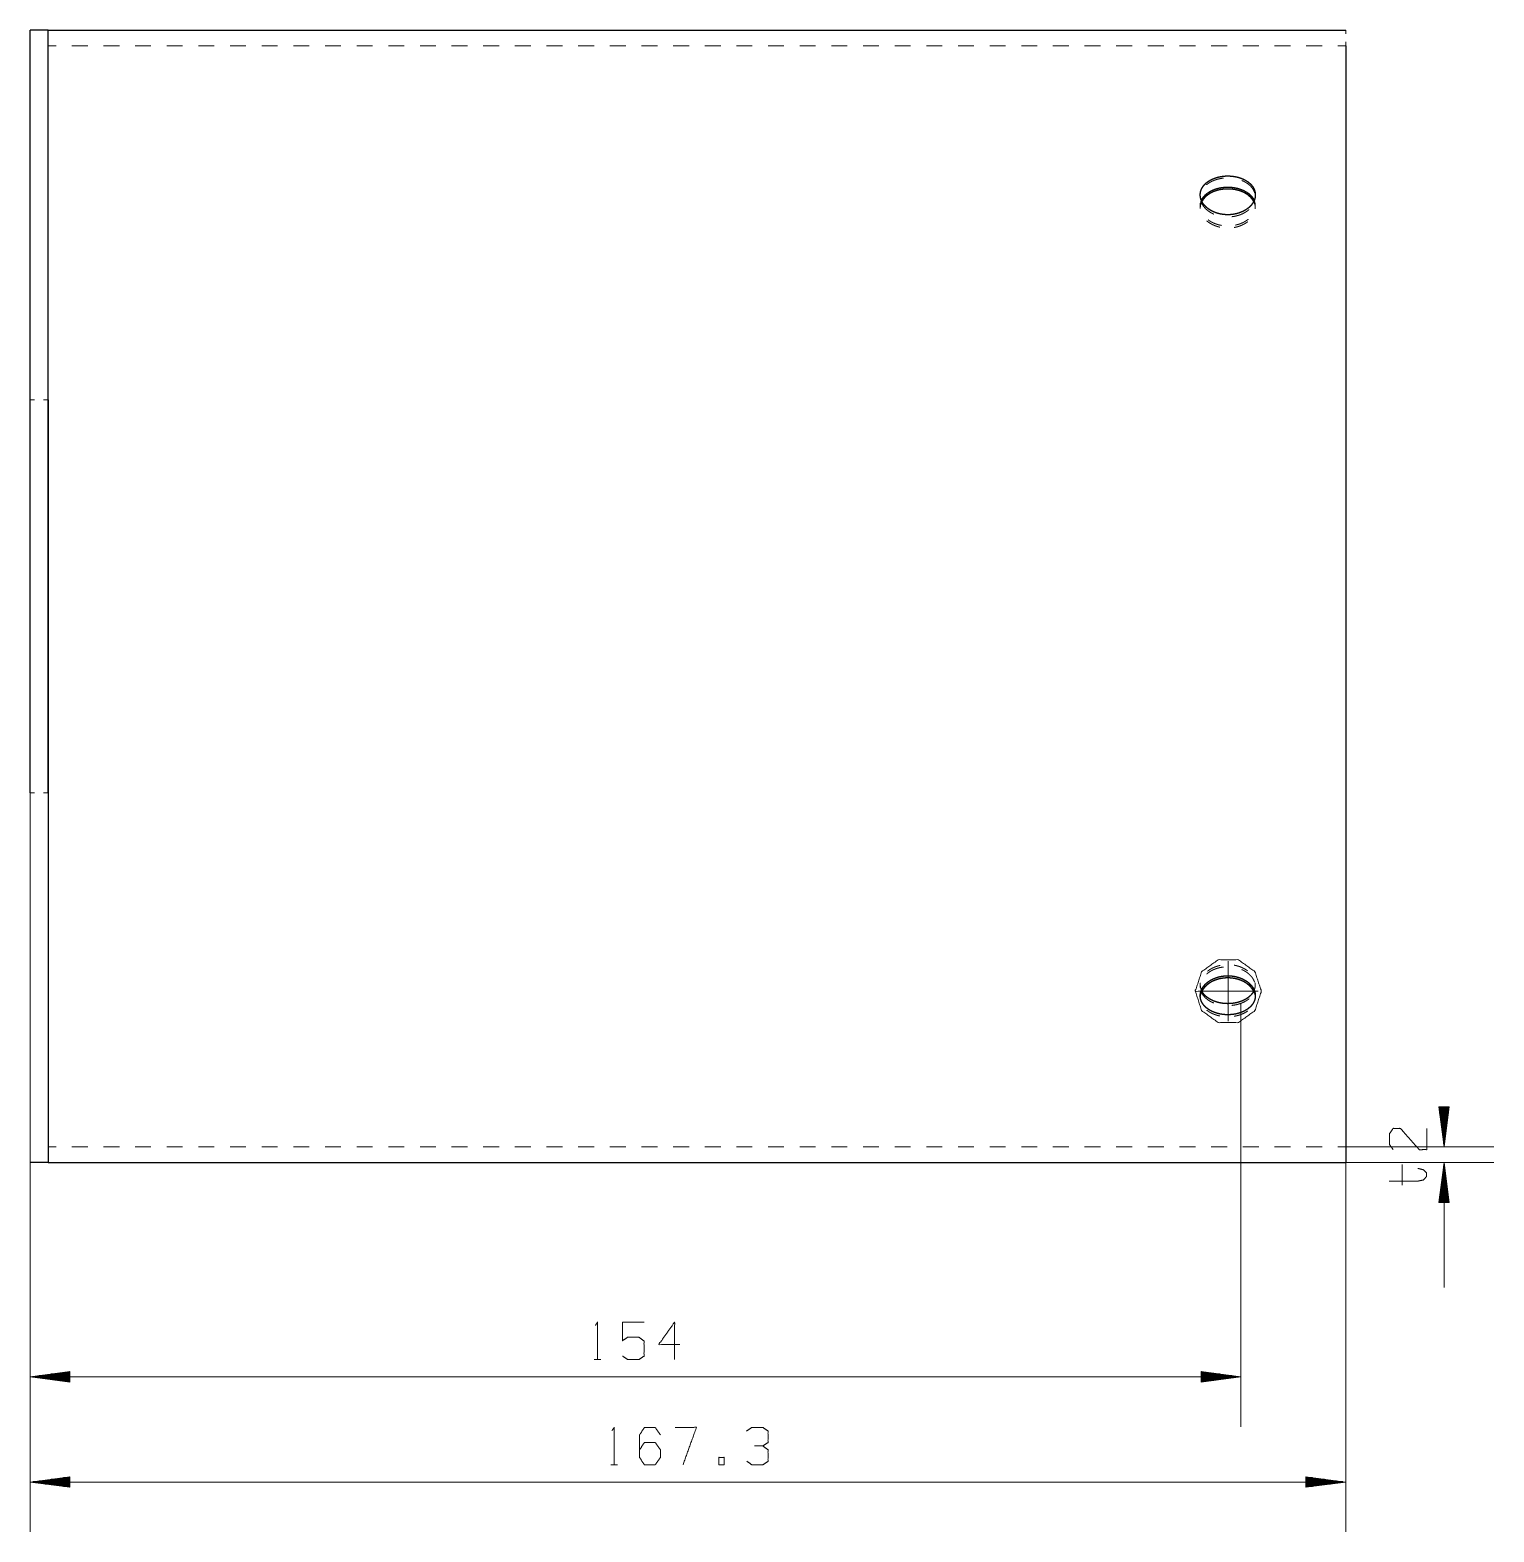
# Model space of a CAD drawing. Header units: millimetres. Extents: x 0 to 420, y 0 to 297.
# Drawn here: x 253.9 to 347, y 97.8 to 193.3 of the extents above; entities that cross this region are included whole.
import ezdxf

# ---------------------------------------------------------------- set-up
doc = ezdxf.new("R2010")
doc.units = ezdxf.units.MM
doc.layers.add('101', color=7, linetype='Continuous', true_color=0xffffff)

msp = doc.modelspace()

# ---------------------------------------------------------------- linework, layer by layer
at = {"layer": '101', "color": 151, "linetype": 'Continuous', "lineweight": 25}
for p, q in [((255.067, 193.298), (253.917, 193.298)), ((255.067, 193.298), (337.567, 193.298)), ((255.067, 121.298), (253.917, 121.298)), ((255.067, 121.298), (337.567, 121.298))]:
    msp.add_line(p, q, dxfattribs=at)
at = {"layer": '101', "color": 53, "linetype": 'Continuous', "lineweight": 18}
for p, q in [((337.567, 193.298), (337.567, 193.048)), ((255.067, 192.298), (255.57, 192.298)), ((256.576, 192.298), (257.583, 192.298)), ((258.589, 192.298), (259.595, 192.298)), ((260.601, 192.298), (261.607, 192.298)), ((262.613, 192.298), (263.619, 192.298)), ((264.625, 192.298), (265.631, 192.298)), ((266.637, 192.298), (267.644, 192.298)), ((268.65, 192.298), (269.656, 192.298)), ((270.662, 192.298), (271.668, 192.298)), ((272.674, 192.298), (273.68, 192.298)), ((274.686, 192.298), (275.692, 192.298)), ((276.698, 192.298), (277.704, 192.298)), ((278.711, 192.298), (279.717, 192.298)), ((280.723, 192.298), (281.729, 192.298)), ((282.735, 192.298), (283.741, 192.298)), ((284.747, 192.298), (285.753, 192.298)), ((286.759, 192.298), (287.765, 192.298)), ((288.772, 192.298), (289.778, 192.298)), ((290.784, 192.298), (291.79, 192.298)), ((292.796, 192.298), (293.802, 192.298)), ((294.808, 192.298), (295.814, 192.298)), ((296.82, 192.298), (297.826, 192.298)), ((298.833, 192.298), (299.839, 192.298)), ((300.845, 192.298), (301.851, 192.298)), ((302.857, 192.298), (303.863, 192.298)), ((304.869, 192.298), (305.875, 192.298)), ((306.881, 192.298), (307.887, 192.298)), ((308.893, 192.298), (309.9, 192.298)), ((310.906, 192.298), (311.912, 192.298)), ((312.918, 192.298), (313.924, 192.298)), ((314.93, 192.298), (315.936, 192.298)), ((316.942, 192.298), (317.948, 192.298)), ((318.954, 192.298), (319.961, 192.298)), ((320.967, 192.298), (321.973, 192.298)), ((322.979, 192.298), (323.985, 192.298)), ((324.991, 192.298), (325.997, 192.298)), ((327.003, 192.298), (328.009, 192.298)), ((329.015, 192.298), (330.022, 192.298)), ((331.028, 192.298), (332.034, 192.298)), ((333.04, 192.298), (334.046, 192.298)), ((335.052, 192.298), (336.058, 192.298)), ((337.064, 192.298), (337.567, 192.298)), ((337.567, 192.548), (337.567, 192.298)), ((328.317, 182.82), (328.317, 182.643)), ((331.817, 182.643), (331.817, 182.82)), ((328.317, 182.288), (328.317, 182.111)), ((328.317, 182.111), (328.317, 182.079)), ((328.317, 182.015), (328.317, 181.982)), ((331.817, 182.111), (331.817, 182.288)), ((331.817, 182.079), (331.817, 182.111)), ((331.817, 181.982), (331.817, 182.015)), ((253.917, 169.798), (254.205, 169.798)), ((254.78, 169.798), (255.067, 169.798)), ((253.917, 144.798), (253.917, 144.309)), ((253.917, 144.798), (254.205, 144.798)), ((254.78, 144.798), (255.067, 144.798)), ((253.917, 143.33), (253.917, 142.351)), ((253.917, 141.371), (253.917, 140.392)), ((253.917, 139.413), (253.917, 138.434)), ((253.917, 137.455), (253.917, 136.476)), ((253.917, 135.496), (253.917, 134.517)), ((253.917, 133.538), (253.917, 132.559)), ((328.317, 132.614), (328.317, 132.438)), ((328.317, 132.085), (328.317, 131.909)), ((328.317, 131.909), (328.317, 131.876)), ((328.317, 131.81), (328.317, 131.777)), ((331.817, 132.438), (331.817, 132.614)), ((331.817, 131.909), (331.817, 132.085)), ((331.817, 131.876), (331.817, 131.909)), ((331.817, 131.777), (331.817, 131.81)), ((253.917, 131.58), (253.917, 130.601)), ((253.917, 129.621), (253.917, 128.642)), ((253.917, 127.663), (253.917, 126.684)), ((253.917, 125.705), (253.917, 124.726)), ((253.917, 123.746), (253.917, 122.767)), ((255.067, 122.298), (255.57, 122.298)), ((256.576, 122.298), (257.583, 122.298)), ((258.589, 122.298), (259.595, 122.298)), ((260.601, 122.298), (261.607, 122.298)), ((262.613, 122.298), (263.619, 122.298)), ((264.625, 122.298), (265.631, 122.298)), ((266.637, 122.298), (267.644, 122.298)), ((268.65, 122.298), (269.656, 122.298)), ((270.662, 122.298), (271.668, 122.298)), ((272.674, 122.298), (273.68, 122.298)), ((274.686, 122.298), (275.692, 122.298)), ((276.698, 122.298), (277.704, 122.298)), ((278.711, 122.298), (279.717, 122.298)), ((280.723, 122.298), (281.729, 122.298)), ((282.735, 122.298), (283.741, 122.298)), ((284.747, 122.298), (285.753, 122.298)), ((286.759, 122.298), (287.765, 122.298)), ((288.772, 122.298), (289.778, 122.298)), ((290.784, 122.298), (291.79, 122.298)), ((292.796, 122.298), (293.802, 122.298)), ((294.808, 122.298), (295.814, 122.298)), ((296.82, 122.298), (297.826, 122.298)), ((298.833, 122.298), (299.839, 122.298)), ((300.845, 122.298), (301.851, 122.298)), ((302.857, 122.298), (303.863, 122.298)), ((304.869, 122.298), (305.875, 122.298)), ((306.881, 122.298), (307.887, 122.298)), ((308.893, 122.298), (309.9, 122.298)), ((310.906, 122.298), (311.912, 122.298)), ((312.918, 122.298), (313.924, 122.298)), ((314.93, 122.298), (315.936, 122.298)), ((316.942, 122.298), (317.948, 122.298)), ((318.954, 122.298), (319.961, 122.298)), ((320.967, 122.298), (321.973, 122.298)), ((322.979, 122.298), (323.985, 122.298)), ((324.991, 122.298), (325.997, 122.298)), ((327.003, 122.298), (328.009, 122.298)), ((329.015, 122.298), (330.022, 122.298)), ((331.028, 122.298), (332.034, 122.298)), ((333.04, 122.298), (334.046, 122.298)), ((335.052, 122.298), (336.058, 122.298)), ((337.064, 122.298), (337.567, 122.298)), ((253.917, 121.788), (253.917, 121.298))]:
    msp.add_line(p, q, dxfattribs=at)
at = {"layer": '101', "color": 22, "linetype": 'Continuous', "lineweight": 18}
for p, q in [((253.917, 144.79), (253.917, 104.513)), ((253.917, 144.79), (253.917, 97.82)), ((330.906, 131.426), (330.906, 104.513)), ((344.15, 124.838), (343.481, 124.838)), ((343.481, 124.838), (343.815, 122.298)), ((343.485, 124.838), (343.485, 124.807)), ((343.485, 124.838), (343.485, 124.807)), ((343.536, 124.838), (343.536, 124.421)), ((343.586, 124.838), (343.586, 124.035)), ((343.637, 124.838), (343.637, 123.649)), ((343.688, 124.838), (343.688, 123.263)), ((343.739, 124.838), (343.739, 122.877)), ((343.79, 124.838), (343.79, 122.491)), ((343.815, 122.298), (344.15, 124.838)), ((343.841, 124.838), (343.841, 122.491)), ((343.891, 124.838), (343.891, 122.877)), ((343.942, 124.838), (343.942, 123.263)), ((343.993, 124.838), (343.993, 123.649)), ((344.044, 124.838), (344.044, 124.035)), ((344.095, 124.838), (344.095, 124.421)), ((344.145, 124.838), (344.145, 124.807)), ((344.145, 124.838), (344.145, 124.807)), ((343.815, 122.298), (343.815, 123.916)), ((337.567, 122.298), (346.99, 122.298)), ((337.567, 121.298), (346.99, 121.298)), ((337.567, 121.298), (337.567, 97.82)), ((343.815, 121.298), (343.481, 118.758)), ((344.15, 118.758), (343.815, 121.298)), ((343.815, 121.298), (343.815, 113.361)), ((343.688, 118.758), (343.688, 120.334)), ((343.739, 118.758), (343.739, 120.72)), ((343.79, 118.758), (343.79, 121.105)), ((343.841, 118.758), (343.841, 121.105)), ((343.891, 118.758), (343.891, 120.72)), ((343.942, 118.758), (343.942, 120.334)), ((343.586, 118.758), (343.586, 119.562)), ((343.637, 118.758), (343.637, 119.948)), ((343.993, 118.758), (343.993, 119.948)), ((344.044, 118.758), (344.044, 119.562)), ((343.481, 118.758), (344.15, 118.758)), ((343.485, 118.758), (343.485, 118.79)), ((343.485, 118.758), (343.485, 118.79)), ((343.536, 118.758), (343.536, 119.176)), ((344.095, 118.758), (344.095, 119.176)), ((344.145, 118.758), (344.145, 118.79)), ((344.145, 118.758), (344.145, 118.79)), ((256.457, 108.022), (253.917, 107.688)), ((256.457, 107.916), (255.654, 107.916)), ((256.457, 107.967), (256.04, 107.967)), ((256.457, 108.018), (256.425, 108.018)), ((256.457, 108.018), (256.425, 108.018)), ((256.457, 107.353), (256.457, 108.022)), ((328.366, 108.022), (328.366, 107.353)), ((330.906, 107.688), (328.366, 108.022)), ((328.366, 108.018), (328.398, 108.018)), ((328.366, 108.018), (328.398, 108.018)), ((328.366, 107.967), (328.784, 107.967)), ((328.366, 107.916), (329.17, 107.916)), ((330.906, 107.688), (253.917, 107.688)), ((253.917, 107.688), (256.457, 107.353)), ((256.457, 107.713), (254.11, 107.713)), ((256.457, 107.662), (254.11, 107.662)), ((256.457, 107.764), (254.496, 107.764)), ((256.457, 107.612), (254.496, 107.612)), ((256.457, 107.815), (254.882, 107.815)), ((256.457, 107.561), (254.882, 107.561)), ((256.457, 107.866), (255.268, 107.866)), ((256.457, 107.51), (255.268, 107.51)), ((256.457, 107.459), (255.654, 107.459)), ((256.457, 107.408), (256.04, 107.408)), ((256.457, 107.358), (256.425, 107.358)), ((256.457, 107.358), (256.425, 107.358)), ((328.366, 107.866), (329.556, 107.866)), ((328.366, 107.815), (329.942, 107.815)), ((328.366, 107.764), (330.327, 107.764)), ((328.366, 107.713), (330.713, 107.713)), ((328.366, 107.353), (330.906, 107.688)), ((328.366, 107.662), (330.713, 107.662)), ((328.366, 107.612), (330.327, 107.612)), ((328.366, 107.561), (329.942, 107.561)), ((328.366, 107.51), (329.556, 107.51)), ((328.366, 107.459), (329.17, 107.459)), ((328.366, 107.408), (328.784, 107.408)), ((328.366, 107.358), (328.398, 107.358)), ((328.366, 107.358), (328.398, 107.358)), ((256.457, 101.33), (253.917, 100.995)), ((256.457, 101.224), (255.654, 101.224)), ((256.457, 101.275), (256.04, 101.275)), ((256.457, 101.326), (256.425, 101.326)), ((256.457, 101.326), (256.425, 101.326)), ((256.457, 100.661), (256.457, 101.33)), ((335.027, 101.33), (335.027, 100.661)), ((337.567, 100.995), (335.027, 101.33)), ((335.027, 101.326), (335.059, 101.326)), ((335.027, 101.326), (335.059, 101.326)), ((335.027, 101.275), (335.445, 101.275)), ((335.027, 101.224), (335.831, 101.224)), ((253.917, 100.995), (256.457, 100.661)), ((253.917, 100.995), (337.567, 100.995)), ((256.457, 101.021), (254.11, 101.021)), ((256.457, 100.97), (254.11, 100.97)), ((256.457, 101.072), (254.496, 101.072)), ((256.457, 100.919), (254.496, 100.919)), ((256.457, 101.122), (254.882, 101.122)), ((256.457, 100.868), (254.882, 100.868)), ((256.457, 101.173), (255.268, 101.173)), ((256.457, 100.818), (255.268, 100.818)), ((256.457, 100.767), (255.654, 100.767)), ((256.457, 100.716), (256.04, 100.716)), ((256.457, 100.665), (256.425, 100.665)), ((256.457, 100.665), (256.425, 100.665)), ((335.027, 101.173), (336.217, 101.173)), ((335.027, 101.122), (336.603, 101.122)), ((335.027, 101.072), (336.988, 101.072)), ((335.027, 101.021), (337.374, 101.021)), ((335.027, 100.661), (337.567, 100.995)), ((335.027, 100.97), (337.374, 100.97)), ((335.027, 100.919), (336.988, 100.919)), ((335.027, 100.868), (336.603, 100.868)), ((335.027, 100.818), (336.217, 100.818)), ((335.027, 100.767), (335.831, 100.767)), ((335.027, 100.716), (335.445, 100.716)), ((335.027, 100.665), (335.059, 100.665)), ((335.027, 100.665), (335.059, 100.665))]:
    msp.add_line(p, q, dxfattribs=at)
at = {"layer": '101', "color": 72, "linetype": 'Continuous', "lineweight": 18}
for p, q in [((330.1, 134.107), (330.1, 130.293)), ((328.193, 132.2), (332.007, 132.2)), ((341.148, 119.857), (341.148, 121.183)), ((289.792, 108.78), (290.216, 108.78)), ((290.846, 102.088), (291.27, 102.088))]:
    msp.add_line(p, q, dxfattribs=at)
at = {"layer": '101', "color": 151, "linetype": 'Continuous', "lineweight": 25}
for points, knots in [([(253.917, 157.298), (253.917, 162.928), (253.917, 165.699), (253.917, 171.069), (253.917, 176.101), (253.917, 180.67), (253.917, 184.664), (253.917, 187.985), (253.917, 190.551), (253.917, 192.299), (253.917, 193.186), (253.917, 193.298)], [0, 0, 0.156366, 0.233344, 0.382523, 0.522291, 0.649211, 0.760158, 0.852405, 0.92368, 0.972232, 0.996866, 1, 1]), ([(255.067, 157.298), (255.067, 162.928), (255.067, 168.418), (255.067, 171.069), (255.067, 176.101), (255.067, 180.67), (255.067, 184.664), (255.067, 187.985), (255.067, 190.551), (255.067, 192.299), (255.067, 193.186), (255.067, 193.298)], [0, 0, 0.156366, 0.308885, 0.382523, 0.522291, 0.649211, 0.760158, 0.852405, 0.92368, 0.972232, 0.996866, 1, 1]), ([(337.567, 192.298), (337.567, 190.55), (337.567, 187.984), (337.567, 184.663), (337.567, 182.745), (337.567, 178.45), (337.567, 173.635), (337.567, 168.418), (337.567, 165.699), (337.567, 160.122), (337.567, 157.298)], [0, 0, 0.049944, 0.12326, 0.218143, 0.272963, 0.39567, 0.533244, 0.6823, 0.759997, 0.919338, 1, 1]), ([(329.228, 181.714), (329.154, 181.746), (329.081, 181.78), (329.012, 181.817), (328.945, 181.856), (328.881, 181.897), (328.819, 181.941), (328.804, 181.952), (328.789, 181.963), (328.775, 181.975), (328.76, 181.986), (328.732, 182.01), (328.704, 182.034), (328.652, 182.084), (328.604, 182.135), (328.558, 182.187), (328.517, 182.241), (328.497, 182.269), (328.479, 182.297), (328.47, 182.311), (328.461, 182.325), (328.453, 182.34), (328.445, 182.354), (328.414, 182.412), (328.388, 182.47), (328.366, 182.529), (328.348, 182.589), (328.334, 182.649), (328.324, 182.71), (328.323, 182.725), (328.321, 182.74), (328.32, 182.756), (328.319, 182.771), (328.318, 182.801), (328.317, 182.832), (328.32, 182.892), (328.327, 182.952), (328.339, 183.011), (328.354, 183.07), (328.363, 183.099), (328.373, 183.129), (328.385, 183.158), (328.397, 183.186), (328.425, 183.243), (328.457, 183.298), (328.492, 183.352), (328.531, 183.404), (328.574, 183.456), (328.621, 183.505), (328.633, 183.517), (328.645, 183.53), (328.658, 183.542), (328.671, 183.553), (328.697, 183.577), (328.724, 183.599), (328.781, 183.643), (328.84, 183.685), (328.903, 183.725), (328.968, 183.763), (329.002, 183.781), (329.037, 183.798), (329.054, 183.807), (329.072, 183.815), (329.09, 183.823), (329.108, 183.831), (329.181, 183.862), (329.256, 183.89), (329.332, 183.916), (329.411, 183.939), (329.491, 183.959), (329.573, 183.977), (329.594, 183.981), (329.615, 183.984), (329.636, 183.988), (329.657, 183.992), (329.699, 183.998), (329.741, 184.004), (329.825, 184.013), (329.91, 184.02), (329.995, 184.023), (330.081, 184.024), (330.124, 184.024), (330.168, 184.022), (330.211, 184.02), (330.254, 184.018), (330.339, 184.01), (330.423, 184), (330.506, 183.987), (330.589, 183.971), (330.629, 183.962), (330.67, 183.952), (330.69, 183.947), (330.71, 183.942), (330.73, 183.937), (330.75, 183.931), (330.829, 183.907), (330.906, 183.88)], [0, 0, 0.017211, 0.034121, 0.050764, 0.067165, 0.083357, 0.099366, 0.103345, 0.107312, 0.111275, 0.115225, 0.123059, 0.130802, 0.146033, 0.160965, 0.175632, 0.190078, 0.197229, 0.204339, 0.207882, 0.211415, 0.214942, 0.218456, 0.2323, 0.245876, 0.259222, 0.272405, 0.285475, 0.298483, 0.301734, 0.304987, 0.308239, 0.311483, 0.317944, 0.324374, 0.337174, 0.349946, 0.362755, 0.37566, 0.382169, 0.388724, 0.395338, 0.401991, 0.415337, 0.428809, 0.442444, 0.456303, 0.470432, 0.484884, 0.488554, 0.492247, 0.495946, 0.49966, 0.507114, 0.514619, 0.529782, 0.545186, 0.560868, 0.576859, 0.584981, 0.593197, 0.597338, 0.601497, 0.605665, 0.609839, 0.626617, 0.643553, 0.660672, 0.677998, 0.695551, 0.713363, 0.717855, 0.722349, 0.726845, 0.731338, 0.740329, 0.74932, 0.767326, 0.785372, 0.803483, 0.821678, 0.830816, 0.839979, 0.849134, 0.858245, 0.876357, 0.894325, 0.912179, 0.929938, 0.938788, 0.947625, 0.952038, 0.956447, 0.960853, 0.965252, 0.982728, 1, 1]), ([(330.906, 183.88), (330.981, 183.851), (331.053, 183.82), (331.123, 183.786), (331.19, 183.75), (331.254, 183.711), (331.315, 183.671), (331.331, 183.66), (331.345, 183.649), (331.36, 183.639), (331.375, 183.628), (331.403, 183.605), (331.43, 183.583), (331.482, 183.536), (331.531, 183.488), (331.576, 183.438), (331.618, 183.386), (331.637, 183.36), (331.656, 183.333), (331.665, 183.32), (331.673, 183.306), (331.682, 183.292), (331.69, 183.278), (331.72, 183.222), (331.746, 183.166), (331.769, 183.108), (331.787, 183.05), (331.8, 182.991), (331.81, 182.931), (331.812, 182.915), (331.814, 182.9), (331.815, 182.885), (331.816, 182.87), (331.817, 182.84), (331.817, 182.809), (331.814, 182.749), (331.807, 182.688), (331.796, 182.628), (331.781, 182.568), (331.771, 182.538), (331.761, 182.508), (331.75, 182.479), (331.737, 182.449), (331.71, 182.391), (331.678, 182.333), (331.643, 182.277), (331.604, 182.222), (331.561, 182.169), (331.514, 182.116), (331.502, 182.104), (331.489, 182.091), (331.477, 182.078), (331.464, 182.065), (331.437, 182.041), (331.41, 182.017), (331.354, 181.97), (331.294, 181.925), (331.232, 181.882), (331.166, 181.842), (331.133, 181.822), (331.098, 181.803), (331.08, 181.794), (331.063, 181.785), (331.045, 181.776), (331.027, 181.767), (330.954, 181.734), (330.879, 181.703), (330.802, 181.675), (330.724, 181.65), (330.643, 181.628), (330.561, 181.609), (330.541, 181.604), (330.52, 181.6), (330.499, 181.596), (330.478, 181.592), (330.436, 181.585), (330.394, 181.579), (330.309, 181.568), (330.224, 181.561), (330.139, 181.557), (330.053, 181.556), (330.01, 181.557), (329.967, 181.558), (329.924, 181.56), (329.881, 181.563), (329.796, 181.572), (329.712, 181.583), (329.628, 181.597), (329.546, 181.615), (329.505, 181.625), (329.465, 181.635), (329.444, 181.641), (329.424, 181.646), (329.404, 181.652), (329.384, 181.659), (329.305, 181.685), (329.228, 181.714)], [0, 0, 0.016981, 0.033632, 0.049984, 0.066067, 0.081909, 0.097544, 0.101425, 0.105295, 0.109155, 0.113004, 0.120627, 0.12816, 0.142961, 0.157457, 0.171684, 0.185695, 0.192629, 0.19953, 0.202966, 0.206398, 0.209818, 0.213231, 0.226696, 0.239918, 0.25296, 0.265878, 0.278733, 0.291586, 0.294806, 0.298033, 0.301259, 0.304486, 0.31092, 0.317337, 0.330163, 0.343017, 0.355968, 0.369071, 0.375697, 0.382383, 0.389135, 0.395936, 0.409614, 0.423437, 0.437447, 0.4517, 0.466227, 0.481082, 0.48485, 0.488642, 0.492443, 0.496254, 0.503903, 0.511599, 0.527127, 0.542879, 0.558881, 0.575169, 0.583429, 0.591773, 0.595976, 0.600196, 0.604421, 0.60865, 0.625632, 0.642738, 0.659995, 0.67743, 0.695066, 0.712934, 0.717437, 0.72194, 0.726443, 0.730944, 0.739944, 0.74894, 0.766944, 0.784976, 0.803067, 0.821237, 0.830362, 0.839514, 0.848659, 0.857761, 0.875863, 0.893835, 0.911708, 0.929508, 0.938389, 0.947261, 0.951693, 0.956125, 0.960555, 0.964979, 0.982577, 1, 1]), ([(328.393, 182.468), (328.397, 182.477), (328.425, 182.534), (328.457, 182.589), (328.492, 182.643), (328.531, 182.695), (328.574, 182.746), (328.621, 182.796), (328.633, 182.808), (328.645, 182.82), (328.658, 182.832), (328.671, 182.844), (328.697, 182.867), (328.724, 182.89), (328.781, 182.934), (328.84, 182.976), (328.903, 183.015), (328.968, 183.053), (329.002, 183.071), (329.037, 183.089), (329.054, 183.097), (329.072, 183.106), (329.09, 183.114), (329.108, 183.122), (329.181, 183.153), (329.256, 183.181), (329.332, 183.206), (329.411, 183.229), (329.491, 183.249), (329.573, 183.267), (329.594, 183.271), (329.615, 183.275), (329.636, 183.278), (329.657, 183.282), (329.699, 183.288), (329.741, 183.294), (329.825, 183.303), (329.91, 183.31), (329.995, 183.314), (330.081, 183.315), (330.124, 183.314), (330.168, 183.313), (330.211, 183.311), (330.254, 183.308), (330.339, 183.3), (330.423, 183.29), (330.506, 183.277), (330.589, 183.261), (330.629, 183.252), (330.67, 183.243), (330.69, 183.238), (330.71, 183.232), (330.73, 183.227), (330.75, 183.221), (330.829, 183.197), (330.906, 183.171)], [0, 0, 0.003555, 0.02579, 0.048229, 0.070946, 0.094031, 0.117572, 0.141641, 0.147758, 0.153906, 0.160071, 0.166255, 0.178677, 0.191175, 0.216436, 0.2421, 0.268226, 0.29487, 0.308405, 0.32209, 0.328991, 0.335923, 0.34286, 0.349813, 0.377775, 0.405997, 0.434515, 0.463385, 0.492644, 0.52232, 0.529813, 0.537302, 0.544794, 0.552282, 0.567258, 0.582248, 0.612255, 0.64233, 0.672513, 0.702836, 0.718064, 0.733334, 0.748592, 0.763776, 0.793952, 0.823904, 0.853656, 0.883251, 0.898001, 0.912726, 0.920078, 0.927426, 0.934769, 0.942099, 0.971221, 1, 1]), ([(329.228, 183.048), (329.154, 183.018), (329.081, 182.987), (329.012, 182.953), (328.945, 182.916), (328.881, 182.878), (328.819, 182.837), (328.804, 182.827), (328.789, 182.816), (328.775, 182.805), (328.76, 182.794), (328.732, 182.772), (328.704, 182.749), (328.652, 182.702), (328.604, 182.653), (328.558, 182.603), (328.517, 182.551), (328.497, 182.525), (328.479, 182.498), (328.47, 182.484), (328.461, 182.471), (328.453, 182.457), (328.445, 182.443), (328.421, 182.4)], [0, 0, 0.075891, 0.150321, 0.223428, 0.295331, 0.366187, 0.436109, 0.453466, 0.470786, 0.488049, 0.505269, 0.539388, 0.573101, 0.639356, 0.704244, 0.767965, 0.830713, 0.861786, 0.89272, 0.908114, 0.923491, 0.938838, 0.95413, 1, 1]), ([(331.713, 182.401), (331.678, 182.463), (331.643, 182.517), (331.604, 182.57), (331.561, 182.621), (331.514, 182.671), (331.502, 182.683), (331.489, 182.695), (331.477, 182.707), (331.464, 182.719), (331.437, 182.743), (331.41, 182.766), (331.354, 182.81), (331.294, 182.852), (331.232, 182.892), (331.166, 182.929), (331.133, 182.948), (331.098, 182.965), (331.08, 182.974), (331.063, 182.982), (331.045, 182.991), (331.027, 182.999), (330.954, 183.029), (330.879, 183.058), (330.802, 183.083), (330.724, 183.106), (330.643, 183.127), (330.561, 183.144), (330.541, 183.149), (330.52, 183.152), (330.499, 183.156), (330.478, 183.16), (330.436, 183.166), (330.394, 183.172), (330.309, 183.181), (330.224, 183.188), (330.139, 183.191), (330.053, 183.192), (330.01, 183.192), (329.967, 183.191), (329.924, 183.188), (329.881, 183.186), (329.796, 183.178), (329.712, 183.168), (329.628, 183.155), (329.546, 183.139), (329.505, 183.13), (329.465, 183.12), (329.444, 183.115), (329.424, 183.11), (329.404, 183.104), (329.384, 183.099), (329.305, 183.075), (329.228, 183.048)], [0, 0, 0.025856, 0.049174, 0.072869, 0.097012, 0.121701, 0.127971, 0.134279, 0.140599, 0.146938, 0.15967, 0.172485, 0.198367, 0.224662, 0.251418, 0.278705, 0.29256, 0.306571, 0.313634, 0.320729, 0.327832, 0.334948, 0.363569, 0.392449, 0.421628, 0.451162, 0.481093, 0.511446, 0.519111, 0.52677, 0.534432, 0.542092, 0.557415, 0.572738, 0.603425, 0.63418, 0.665045, 0.696054, 0.711626, 0.727241, 0.742844, 0.758371, 0.78923, 0.819861, 0.85029, 0.880559, 0.895645, 0.910708, 0.91823, 0.925748, 0.933259, 0.940759, 0.970553, 1, 1]), ([(330.906, 183.171), (330.981, 183.141), (331.053, 183.11), (331.123, 183.076), (331.19, 183.04), (331.254, 183.002), (331.315, 182.961), (331.331, 182.951), (331.345, 182.94), (331.36, 182.929), (331.375, 182.918), (331.403, 182.896), (331.43, 182.873), (331.482, 182.827), (331.531, 182.779), (331.576, 182.729), (331.618, 182.677), (331.637, 182.651), (331.656, 182.624), (331.665, 182.61), (331.673, 182.597), (331.682, 182.583), (331.69, 182.569), (331.745, 182.46)], [0, 0, 0.071042, 0.140696, 0.209098, 0.276364, 0.342626, 0.408038, 0.424265, 0.440446, 0.456595, 0.472693, 0.504585, 0.536094, 0.597998, 0.658613, 0.718124, 0.776716, 0.805721, 0.834576, 0.848951, 0.863293, 0.877621, 0.891883, 1, 1]), ([(255.067, 169.799), (255.067, 166.761), (255.067, 160.486), (255.067, 157.298)], [0, 0, 0.243045, 0.745016, 1, 1]), ([(253.917, 144.798), (253.917, 147.836), (253.917, 154.111), (253.917, 157.298)], [0, 0, 0.243045, 0.745016, 1, 1]), ([(255.067, 157.298), (255.067, 151.669), (255.067, 146.179), (255.067, 140.961), (255.067, 136.146), (255.067, 133.927), (255.067, 129.933), (255.067, 126.612), (255.067, 125.23), (255.067, 123.067), (255.067, 122.298), (255.067, 121.411), (255.067, 121.298)], [0, 0, 0.156366, 0.308885, 0.453805, 0.587561, 0.649211, 0.760158, 0.852404, 0.890786, 0.950885, 0.972232, 0.996866, 1, 1]), ([(255.067, 144.798), (255.067, 147.836), (255.067, 154.111), (255.067, 157.298)], [0, 0, 0.243045, 0.745016, 1, 1]), ([(337.567, 157.298), (337.567, 151.669), (337.567, 146.179), (337.567, 140.961), (337.567, 136.146), (337.567, 131.851), (337.567, 128.183), (337.567, 125.23), (337.567, 124.046), (337.567, 122.298), (337.567, 121.411), (337.567, 121.298)], [0, 0, 0.156366, 0.308885, 0.453805, 0.587561, 0.706861, 0.808772, 0.890786, 0.92368, 0.972232, 0.996866, 1, 1]), ([(329.228, 130.843), (329.154, 130.873), (329.081, 130.904), (329.012, 130.938), (328.945, 130.975), (328.881, 131.013), (328.819, 131.054), (328.804, 131.065), (328.789, 131.075), (328.775, 131.086), (328.76, 131.097), (328.732, 131.12), (328.704, 131.143), (328.652, 131.189), (328.604, 131.238), (328.558, 131.288), (328.517, 131.34), (328.497, 131.366), (328.479, 131.393), (328.47, 131.407), (328.461, 131.421), (328.453, 131.435), (328.445, 131.449), (328.414, 131.505), (328.388, 131.562), (328.366, 131.62), (328.348, 131.678), (328.334, 131.738), (328.324, 131.798), (328.323, 131.813), (328.321, 131.829), (328.32, 131.844), (328.319, 131.859), (328.318, 131.89), (328.317, 131.92), (328.32, 131.981), (328.327, 132.042), (328.339, 132.102), (328.354, 132.162), (328.363, 132.192), (328.373, 132.222), (328.385, 132.252), (328.397, 132.282), (328.425, 132.341), (328.457, 132.398), (328.492, 132.455), (328.531, 132.51), (328.574, 132.564), (328.621, 132.616), (328.633, 132.629), (328.645, 132.642), (328.658, 132.655), (328.671, 132.668), (328.697, 132.692), (328.724, 132.717), (328.781, 132.764), (328.84, 132.809), (328.903, 132.852), (328.968, 132.893), (329.002, 132.912), (329.037, 132.931), (329.054, 132.94), (329.072, 132.95), (329.09, 132.959), (329.108, 132.967), (329.181, 133.001), (329.256, 133.032), (329.332, 133.06), (329.411, 133.085), (329.491, 133.107), (329.573, 133.127), (329.594, 133.131), (329.615, 133.135), (329.636, 133.139), (329.657, 133.143), (329.699, 133.15), (329.741, 133.157), (329.825, 133.167), (329.91, 133.174), (329.995, 133.178), (330.081, 133.18), (330.124, 133.179), (330.168, 133.177), (330.211, 133.175), (330.254, 133.172), (330.339, 133.164), (330.423, 133.152), (330.506, 133.138), (330.589, 133.121), (330.629, 133.111), (330.67, 133.1), (330.69, 133.094), (330.71, 133.089), (330.73, 133.083), (330.75, 133.077), (330.829, 133.05), (330.906, 133.021)], [0, 0, 0.016962, 0.033595, 0.049934, 0.066004, 0.081841, 0.097472, 0.101351, 0.10522, 0.10908, 0.112931, 0.120557, 0.128093, 0.142901, 0.157407, 0.171651, 0.185679, 0.192626, 0.199538, 0.202981, 0.206417, 0.209848, 0.213269, 0.22676, 0.240018, 0.253094, 0.266049, 0.278944, 0.291836, 0.295067, 0.298304, 0.301545, 0.30478, 0.311235, 0.317674, 0.330541, 0.343437, 0.356426, 0.369565, 0.376209, 0.382913, 0.389685, 0.396501, 0.410205, 0.424056, 0.438092, 0.452359, 0.466906, 0.481772, 0.485544, 0.489338, 0.493141, 0.496954, 0.504606, 0.512303, 0.527833, 0.543582, 0.559578, 0.575855, 0.584109, 0.592446, 0.596646, 0.600862, 0.605083, 0.609308, 0.62627, 0.643355, 0.660589, 0.677997, 0.695605, 0.713444, 0.717939, 0.722434, 0.726929, 0.731421, 0.740405, 0.749385, 0.767355, 0.785354, 0.803409, 0.821545, 0.830652, 0.839786, 0.848913, 0.857998, 0.876066, 0.894005, 0.911846, 0.929615, 0.93848, 0.947338, 0.951764, 0.956188, 0.960611, 0.965029, 0.982601, 1, 1]), ([(329.228, 132.883), (329.154, 132.851), (329.081, 132.817), (329.012, 132.78), (328.945, 132.741), (328.881, 132.7), (328.819, 132.656), (328.804, 132.645), (328.789, 132.634), (328.775, 132.622), (328.76, 132.61), (328.732, 132.587), (328.704, 132.562), (328.652, 132.513), (328.604, 132.462), (328.558, 132.409), (328.517, 132.355), (328.497, 132.328), (328.479, 132.3), (328.47, 132.286), (328.461, 132.271), (328.453, 132.257), (328.445, 132.243), (328.421, 132.199)], [0, 0, 0.075172, 0.149029, 0.221709, 0.293343, 0.36406, 0.433981, 0.451353, 0.468689, 0.485987, 0.503249, 0.537453, 0.571276, 0.637795, 0.703011, 0.767068, 0.830153, 0.861389, 0.89245, 0.907918, 0.923347, 0.938742, 0.954088, 1, 1]), ([(331.713, 132.199), (331.678, 132.263), (331.643, 132.32), (331.604, 132.374), (331.561, 132.428), (331.514, 132.48), (331.502, 132.493), (331.489, 132.506), (331.477, 132.519), (331.464, 132.531), (331.437, 132.556), (331.41, 132.58), (331.354, 132.627), (331.294, 132.672), (331.232, 132.715), (331.166, 132.755), (331.133, 132.775), (331.098, 132.794), (331.08, 132.803), (331.063, 132.812), (331.045, 132.821), (331.027, 132.83), (330.954, 132.863), (330.879, 132.894), (330.802, 132.921), (330.724, 132.946), (330.643, 132.969), (330.561, 132.988), (330.541, 132.993), (330.52, 132.997), (330.499, 133.001), (330.478, 133.005), (330.436, 133.012), (330.394, 133.018), (330.309, 133.028), (330.224, 133.036), (330.139, 133.04), (330.053, 133.041), (330.01, 133.04), (329.967, 133.039), (329.924, 133.036), (329.881, 133.033), (329.796, 133.025), (329.712, 133.014), (329.628, 132.999), (329.546, 132.982), (329.505, 132.972), (329.465, 132.962), (329.444, 132.956), (329.424, 132.95), (329.404, 132.944), (329.384, 132.938), (329.305, 132.912), (329.228, 132.883)], [0, 0, 0.026197, 0.049866, 0.073935, 0.098473, 0.123557, 0.129927, 0.136332, 0.142752, 0.149186, 0.162108, 0.175105, 0.201332, 0.227936, 0.254963, 0.282472, 0.296422, 0.310515, 0.317614, 0.324741, 0.331879, 0.33902, 0.367701, 0.396595, 0.425742, 0.455188, 0.484975, 0.515154, 0.52276, 0.530365, 0.537971, 0.545572, 0.560773, 0.575966, 0.606375, 0.636832, 0.667385, 0.698075, 0.713487, 0.728943, 0.744389, 0.759763, 0.790337, 0.820691, 0.850879, 0.880942, 0.89594, 0.910925, 0.918412, 0.925896, 0.933378, 0.940852, 0.970574, 1, 1]), ([(330.906, 133.021), (330.981, 132.989), (331.053, 132.954), (331.123, 132.918), (331.19, 132.879), (331.254, 132.837), (331.315, 132.793), (331.331, 132.782), (331.345, 132.77), (331.36, 132.759), (331.375, 132.747), (331.403, 132.723), (331.43, 132.699), (331.482, 132.649), (331.531, 132.598), (331.576, 132.545), (331.618, 132.491), (331.637, 132.463), (331.656, 132.435), (331.665, 132.421), (331.673, 132.406), (331.682, 132.392), (331.69, 132.378), (331.72, 132.319), (331.746, 132.261), (331.769, 132.201), (331.787, 132.141), (331.8, 132.081), (331.81, 132.02), (331.812, 132.005), (331.814, 131.989), (331.815, 131.974), (331.816, 131.959), (331.817, 131.928), (331.817, 131.898), (331.814, 131.837), (331.807, 131.777), (331.796, 131.717), (331.781, 131.658), (331.771, 131.628), (331.761, 131.599), (331.75, 131.57), (331.737, 131.541), (331.71, 131.484), (331.678, 131.428), (331.643, 131.374), (331.604, 131.322), (331.561, 131.27), (331.514, 131.22), (331.502, 131.208), (331.489, 131.196), (331.477, 131.184), (331.464, 131.172), (331.437, 131.149), (331.41, 131.126), (331.354, 131.081), (331.294, 131.039), (331.232, 130.999), (331.166, 130.962), (331.133, 130.943), (331.098, 130.926), (331.08, 130.917), (331.063, 130.909), (331.045, 130.9), (331.027, 130.892), (330.954, 130.861), (330.879, 130.833), (330.802, 130.808), (330.724, 130.785), (330.643, 130.764), (330.561, 130.746), (330.541, 130.742), (330.52, 130.738), (330.499, 130.735), (330.478, 130.731), (330.436, 130.725), (330.394, 130.719), (330.309, 130.71), (330.224, 130.703), (330.139, 130.699), (330.053, 130.698), (330.01, 130.699), (329.967, 130.7), (329.924, 130.702), (329.881, 130.705), (329.796, 130.713), (329.712, 130.723), (329.628, 130.736), (329.546, 130.752), (329.505, 130.761), (329.465, 130.771), (329.444, 130.776), (329.424, 130.781), (329.404, 130.786), (329.384, 130.792), (329.305, 130.816), (329.228, 130.843)], [0, 0, 0.017191, 0.034084, 0.050712, 0.067101, 0.083285, 0.099289, 0.103266, 0.107235, 0.111196, 0.115148, 0.122979, 0.130725, 0.145963, 0.160903, 0.175585, 0.190046, 0.19721, 0.20433, 0.207877, 0.211416, 0.214949, 0.218468, 0.232344, 0.245947, 0.259331, 0.272549, 0.285655, 0.298705, 0.301967, 0.305229, 0.308492, 0.311747, 0.318229, 0.324679, 0.337519, 0.350334, 0.363181, 0.376126, 0.382654, 0.389229, 0.395861, 0.402529, 0.41591, 0.429407, 0.443069, 0.456951, 0.471097, 0.485562, 0.489235, 0.49293, 0.496635, 0.500347, 0.507807, 0.515314, 0.530479, 0.545882, 0.561558, 0.577542, 0.585658, 0.593867, 0.598005, 0.602161, 0.606324, 0.610494, 0.627254, 0.64417, 0.661265, 0.678564, 0.69609, 0.713872, 0.718356, 0.722842, 0.72733, 0.731816, 0.74079, 0.749765, 0.767737, 0.785748, 0.803825, 0.821985, 0.831105, 0.84025, 0.849387, 0.858481, 0.876558, 0.894493, 0.912315, 0.930043, 0.938879, 0.947701, 0.952107, 0.956509, 0.960908, 0.965301, 0.982752, 1, 1]), ([(329.228, 131.549), (329.154, 131.578), (329.081, 131.61), (329.012, 131.644), (328.945, 131.68), (328.881, 131.719), (328.819, 131.76), (328.804, 131.77), (328.789, 131.781), (328.775, 131.792), (328.76, 131.803), (328.732, 131.825), (328.704, 131.848), (328.652, 131.895), (328.604, 131.943), (328.558, 131.994), (328.517, 132.045), (328.497, 132.072), (328.479, 132.099), (328.47, 132.112), (328.461, 132.126), (328.453, 132.14), (328.445, 132.154), (328.414, 132.21), (328.388, 132.267), (328.388, 132.268)], [0, 0, 0.070655, 0.139942, 0.207998, 0.274937, 0.340904, 0.406004, 0.422162, 0.438276, 0.454358, 0.47039, 0.502153, 0.533532, 0.595212, 0.655627, 0.714942, 0.773364, 0.802293, 0.831083, 0.845422, 0.85973, 0.874017, 0.888253, 0.944453, 0.999666, 1, 1]), ([(331.743, 132.259), (331.737, 132.246), (331.71, 132.189), (331.678, 132.134), (331.643, 132.08), (331.604, 132.027), (331.561, 131.976), (331.514, 131.926), (331.502, 131.914), (331.489, 131.901), (331.477, 131.889), (331.464, 131.878), (331.437, 131.854), (331.41, 131.831), (331.354, 131.787), (331.294, 131.745), (331.232, 131.705), (331.166, 131.667), (331.133, 131.649), (331.098, 131.632), (331.08, 131.623), (331.063, 131.615), (331.045, 131.606), (331.027, 131.598), (330.954, 131.567), (330.879, 131.539), (330.802, 131.514), (330.724, 131.491), (330.643, 131.47), (330.561, 131.452), (330.541, 131.448), (330.52, 131.444), (330.499, 131.441), (330.478, 131.437), (330.436, 131.431), (330.394, 131.425), (330.309, 131.416), (330.224, 131.409), (330.139, 131.405), (330.053, 131.404), (330.01, 131.405), (329.967, 131.406), (329.924, 131.408), (329.881, 131.411), (329.796, 131.419), (329.712, 131.429), (329.628, 131.442), (329.546, 131.458), (329.505, 131.467), (329.465, 131.477), (329.444, 131.482), (329.424, 131.487), (329.404, 131.492), (329.384, 131.498), (329.305, 131.522), (329.228, 131.549)], [0, 0, 0.004868, 0.027148, 0.049626, 0.072375, 0.095489, 0.119046, 0.143132, 0.149247, 0.155401, 0.161569, 0.167751, 0.180173, 0.192674, 0.217927, 0.243579, 0.269684, 0.296303, 0.30982, 0.323491, 0.330384, 0.337304, 0.344232, 0.351176, 0.379097, 0.407272, 0.435739, 0.464554, 0.493754, 0.523367, 0.530844, 0.538316, 0.545792, 0.553264, 0.568214, 0.583164, 0.613101, 0.643106, 0.673218, 0.70347, 0.718662, 0.733896, 0.749118, 0.764267, 0.794373, 0.824257, 0.853943, 0.883474, 0.898192, 0.912888, 0.920226, 0.927559, 0.934887, 0.942203, 0.971271, 1, 1])]:
    msp.add_open_spline(points, degree=1, knots=knots, dxfattribs=at)
at = {"layer": '101', "color": 53, "linetype": 'Continuous', "lineweight": 18}
for points, knots in [([(329.228, 183.754), (329.154, 183.724), (329.081, 183.693), (329.012, 183.659), (328.945, 183.622), (328.881, 183.584), (328.819, 183.543), (328.804, 183.532), (328.789, 183.521), (328.775, 183.511), (328.76, 183.5), (328.732, 183.477), (328.716, 183.464)], [0, 0, 0.135695, 0.268753, 0.399465, 0.528026, 0.654716, 0.779762, 0.810787, 0.841747, 0.872626, 0.903429, 0.964439, 1, 1]), ([(329.803, 183.885), (329.796, 183.884), (329.712, 183.874), (329.628, 183.861), (329.546, 183.845), (329.505, 183.836), (329.465, 183.826), (329.444, 183.821), (329.424, 183.816), (329.404, 183.81), (329.384, 183.805), (329.305, 183.78), (329.228, 183.754)], [0, 0, 0.012465, 0.155945, 0.298517, 0.440342, 0.511033, 0.581615, 0.616858, 0.652069, 0.687269, 0.722408, 0.862024, 1, 1]), ([(331.782, 182.934), (331.781, 182.939), (331.771, 182.968), (331.761, 182.998), (331.75, 183.027), (331.737, 183.056), (331.71, 183.113), (331.678, 183.168), (331.643, 183.222), (331.604, 183.275), (331.561, 183.326), (331.514, 183.376), (331.502, 183.389), (331.489, 183.401), (331.477, 183.413), (331.464, 183.425), (331.437, 183.448), (331.41, 183.471), (331.354, 183.515), (331.294, 183.557), (331.232, 183.597), (331.166, 183.635), (331.133, 183.653), (331.098, 183.671), (331.08, 183.68), (331.063, 183.688), (331.045, 183.696), (331.027, 183.705), (330.964, 183.731)], [0, 0, 0.004496, 0.030599, 0.056901, 0.083437, 0.110094, 0.163625, 0.217622, 0.272262, 0.327798, 0.384383, 0.442245, 0.456934, 0.471712, 0.48653, 0.501379, 0.531217, 0.561248, 0.621902, 0.683522, 0.74623, 0.810161, 0.842628, 0.875465, 0.892013, 0.908641, 0.925297, 0.941974, 1, 1]), ([(328.324, 182.007), (328.323, 182.016), (328.321, 182.031), (328.32, 182.047), (328.319, 182.062), (328.318, 182.092), (328.317, 182.123), (328.32, 182.183), (328.327, 182.243), (328.339, 182.302), (328.354, 182.361), (328.363, 182.39), (328.373, 182.42), (328.393, 182.468)], [0, 0, 0.018747, 0.051243, 0.083771, 0.11626, 0.180883, 0.245193, 0.37317, 0.500914, 0.628994, 0.758062, 0.823124, 0.888689, 1, 1]), ([(328.421, 182.4), (328.388, 182.33), (328.366, 182.272), (328.348, 182.213), (328.334, 182.154), (328.324, 182.093), (328.323, 182.078), (328.321, 182.063), (328.32, 182.048), (328.319, 182.032), (328.318, 182.002), (328.317, 181.971), (328.318, 181.958)], [0, 0, 0.169875, 0.304555, 0.437969, 0.570752, 0.703561, 0.736845, 0.770159, 0.80355, 0.8369, 0.903372, 0.969703, 1, 1]), ([(328.361, 182.41), (328.363, 182.404), (328.373, 182.374), (328.385, 182.344), (328.397, 182.315), (328.425, 182.256), (328.457, 182.198), (328.492, 182.142), (328.531, 182.087), (328.574, 182.033), (328.621, 181.98), (328.633, 181.967), (328.645, 181.955), (328.658, 181.942), (328.671, 181.929), (328.697, 181.904), (328.724, 181.88), (328.781, 181.833), (328.84, 181.788), (328.903, 181.745), (328.968, 181.704), (329.002, 181.685), (329.037, 181.666), (329.054, 181.656), (329.072, 181.647), (329.09, 181.638), (329.108, 181.629), (329.175, 181.598)], [0, 0, 0.004822, 0.031633, 0.058719, 0.085983, 0.14081, 0.196211, 0.25235, 0.309426, 0.367609, 0.427071, 0.442166, 0.457342, 0.472555, 0.487805, 0.518416, 0.549207, 0.611324, 0.674314, 0.738298, 0.80341, 0.836428, 0.869776, 0.886579, 0.903441, 0.920324, 0.937224, 1, 1]), ([(331.816, 181.928), (331.816, 181.933), (331.817, 181.963), (331.817, 181.994), (331.814, 182.055), (331.807, 182.115), (331.796, 182.174), (331.781, 182.234), (331.771, 182.263), (331.761, 182.292), (331.75, 182.322), (331.737, 182.351), (331.713, 182.401)], [0, 0, 0.010491, 0.073084, 0.135376, 0.25934, 0.383033, 0.507044, 0.631997, 0.694998, 0.758439, 0.822446, 0.886784, 1, 1]), ([(331.745, 182.46), (331.746, 182.457), (331.769, 182.399), (331.787, 182.341), (331.8, 182.282), (331.81, 182.222), (331.812, 182.207), (331.814, 182.191), (331.815, 182.176), (331.816, 182.161), (331.817, 182.131), (331.817, 182.1), (331.814, 182.04), (331.812, 182.021)], [0, 0, 0.008694, 0.145717, 0.28146, 0.416569, 0.551685, 0.585535, 0.619461, 0.653374, 0.687291, 0.754937, 0.822438, 0.957224, 1, 1]), ([(330.334, 181.433), (330.339, 181.433), (330.423, 181.444), (330.506, 181.459), (330.589, 181.476), (330.629, 181.486), (330.67, 181.497), (330.69, 181.502), (330.71, 181.508), (330.73, 181.514), (330.75, 181.52), (330.829, 181.547), (330.906, 181.576)], [0, 0, 0.008528, 0.152034, 0.29477, 0.43692, 0.507844, 0.578702, 0.614111, 0.649505, 0.684886, 0.720235, 0.860814, 1, 1]), ([(330.906, 181.576), (330.981, 181.608), (331.053, 181.642), (331.123, 181.679), (331.19, 181.718), (331.254, 181.76), (331.315, 181.804), (331.331, 181.815), (331.345, 181.826), (331.36, 181.838), (331.375, 181.85), (331.403, 181.874), (331.41, 181.88)], [0, 0, 0.137528, 0.272676, 0.405677, 0.536801, 0.666271, 0.794299, 0.826109, 0.857845, 0.889533, 0.921156, 0.983821, 1, 1]), ([(328.733, 181.167), (328.781, 181.127), (328.84, 181.082), (328.903, 181.039), (328.968, 180.999), (329.002, 180.979), (329.037, 180.96), (329.054, 180.951), (329.072, 180.941), (329.09, 180.932), (329.108, 180.924), (329.181, 180.89), (329.256, 180.859), (329.332, 180.831), (329.411, 180.806), (329.491, 180.784), (329.552, 180.769)], [0, 0, 0.067691, 0.148843, 0.23126, 0.315127, 0.357644, 0.400597, 0.422234, 0.443956, 0.465687, 0.487449, 0.574854, 0.662873, 0.751635, 0.841312, 0.932034, 1, 1]), ([(329.228, 181.004), (329.154, 181.036), (329.081, 181.071), (329.012, 181.107), (328.945, 181.146), (328.881, 181.187), (328.819, 181.231), (328.817, 181.233)], [0, 0, 0.172169, 0.341347, 0.507827, 0.671901, 0.83389, 0.99406, 1, 1]), ([(329.66, 180.882), (329.628, 180.888), (329.546, 180.905), (329.505, 180.915), (329.465, 180.925), (329.444, 180.931), (329.424, 180.937), (329.404, 180.943), (329.384, 180.949), (329.305, 180.975), (329.228, 181.004)], [0, 0, 0.071768, 0.258892, 0.352248, 0.445527, 0.492122, 0.538708, 0.58529, 0.631803, 0.816814, 1, 1]), ([(330.465, 180.746), (330.506, 180.753), (330.589, 180.77), (330.629, 180.78), (330.67, 180.791), (330.69, 180.796), (330.71, 180.802), (330.73, 180.808), (330.75, 180.814), (330.829, 180.841), (330.906, 180.87)], [0, 0, 0.091749, 0.274811, 0.366143, 0.457402, 0.503, 0.54859, 0.594152, 0.639673, 0.820731, 1, 1]), ([(331.363, 181.269), (331.354, 181.26), (331.294, 181.216), (331.232, 181.173), (331.166, 181.132), (331.133, 181.113), (331.098, 181.094), (331.08, 181.084), (331.063, 181.075), (331.045, 181.066), (331.027, 181.058), (330.954, 181.024), (330.879, 180.994), (330.802, 180.966), (330.724, 180.941), (330.643, 180.918), (330.561, 180.899), (330.553, 180.897)], [0, 0, 0.014253, 0.097073, 0.181208, 0.266836, 0.31026, 0.354132, 0.376232, 0.398411, 0.420609, 0.442838, 0.532137, 0.622069, 0.712767, 0.804414, 0.89714, 0.991045, 1, 1]), ([(330.906, 180.87), (330.981, 180.902), (331.053, 180.937), (331.123, 180.973), (331.19, 181.013), (331.254, 181.054), (331.315, 181.098), (331.331, 181.109), (331.332, 181.11)], [0, 0, 0.165997, 0.329107, 0.489668, 0.647926, 0.804176, 0.95876, 0.997172, 1, 1]), ([(328.771, 133.461), (328.781, 133.47), (328.84, 133.515), (328.903, 133.557), (328.968, 133.598), (329.002, 133.618), (329.037, 133.637), (329.054, 133.646), (329.072, 133.655), (329.09, 133.664), (329.108, 133.673), (329.181, 133.707), (329.256, 133.738), (329.332, 133.765), (329.411, 133.791), (329.491, 133.813), (329.573, 133.833), (329.581, 133.834)], [0, 0, 0.0146, 0.097508, 0.181729, 0.267419, 0.310869, 0.354764, 0.376872, 0.399064, 0.421269, 0.44351, 0.532821, 0.62276, 0.713453, 0.805086, 0.89779, 0.991659, 1, 1]), ([(329.8, 133.735), (329.796, 133.735), (329.712, 133.724), (329.628, 133.709), (329.546, 133.692), (329.505, 133.682), (329.465, 133.671), (329.444, 133.666), (329.424, 133.66), (329.404, 133.654), (329.384, 133.648), (329.305, 133.622), (329.228, 133.592)], [0, 0, 0.006821, 0.150629, 0.29362, 0.436023, 0.507067, 0.578047, 0.613514, 0.648966, 0.684405, 0.719806, 0.860603, 1, 1]), ([(330.474, 133.85), (330.506, 133.844), (330.589, 133.827), (330.629, 133.817), (330.67, 133.806), (330.69, 133.8), (330.71, 133.795), (330.73, 133.789), (330.75, 133.783), (330.829, 133.756), (330.906, 133.727)], [0, 0, 0.071833, 0.258913, 0.352247, 0.445507, 0.492104, 0.538688, 0.585262, 0.63178, 0.816793, 1, 1]), ([(330.906, 133.727), (330.981, 133.695), (331.053, 133.66), (331.123, 133.623), (331.19, 133.584), (331.254, 133.543), (331.315, 133.499), (331.318, 133.497)], [0, 0, 0.172074, 0.341173, 0.50761, 0.67168, 0.833647, 0.99391, 1, 1]), ([(329.228, 133.592), (329.154, 133.561), (329.081, 133.526), (329.012, 133.49), (328.945, 133.451), (328.881, 133.409), (328.819, 133.366), (328.804, 133.354), (328.789, 133.343), (328.775, 133.331), (328.76, 133.32), (328.732, 133.296), (328.725, 133.29)], [0, 0, 0.137715, 0.273031, 0.406204, 0.537444, 0.667017, 0.795134, 0.826964, 0.858731, 0.890427, 0.922057, 0.984732, 1, 1]), ([(331.772, 132.765), (331.771, 132.768), (331.761, 132.797), (331.75, 132.827), (331.737, 132.857), (331.71, 132.915), (331.678, 132.973), (331.643, 133.029), (331.604, 133.083), (331.561, 133.137), (331.514, 133.19), (331.502, 133.202), (331.489, 133.215), (331.477, 133.228), (331.464, 133.241), (331.437, 133.265), (331.41, 133.29), (331.354, 133.336), (331.294, 133.381), (331.232, 133.424), (331.166, 133.465), (331.133, 133.484), (331.098, 133.503), (331.08, 133.512), (331.063, 133.522), (331.045, 133.53), (331.027, 133.539), (330.956, 133.571)], [0, 0, 0.00241, 0.029164, 0.056188, 0.083398, 0.138117, 0.193432, 0.2495, 0.306523, 0.364663, 0.424094, 0.43918, 0.45436, 0.469571, 0.484813, 0.515422, 0.546214, 0.608354, 0.671375, 0.735406, 0.800569, 0.833614, 0.867001, 0.883819, 0.900701, 0.91759, 0.93451, 1, 1]), ([(331.811, 132.721), (331.812, 132.71), (331.814, 132.695), (331.815, 132.679), (331.816, 132.664), (331.817, 132.633), (331.817, 132.603), (331.814, 132.542), (331.807, 132.482), (331.796, 132.422), (331.781, 132.363), (331.771, 132.334), (331.761, 132.304), (331.743, 132.259)], [0, 0, 0.022949, 0.05562, 0.088257, 0.120856, 0.18572, 0.250273, 0.378778, 0.507004, 0.63558, 0.76509, 0.830399, 0.896207, 1, 1]), ([(328.388, 132.268), (328.348, 132.384), (328.334, 132.443), (328.324, 132.503), (328.323, 132.519), (328.321, 132.534), (328.32, 132.549), (328.319, 132.564), (328.318, 132.595), (328.317, 132.625), (328.32, 132.686), (328.323, 132.708)], [0, 0, 0.272958, 0.408644, 0.544356, 0.578367, 0.612432, 0.646529, 0.680586, 0.748533, 0.816337, 0.95175, 1, 1]), ([(328.421, 132.199), (328.388, 132.126), (328.366, 132.067), (328.348, 132.008), (328.334, 131.948), (328.324, 131.887), (328.323, 131.872), (328.321, 131.857), (328.32, 131.841), (328.319, 131.826), (328.318, 131.796), (328.317, 131.765), (328.318, 131.761)], [0, 0, 0.175422, 0.31395, 0.450708, 0.58629, 0.721288, 0.755013, 0.78877, 0.822513, 0.856171, 0.923209, 0.989924, 1, 1]), ([(328.353, 132.239), (328.354, 132.236), (328.363, 132.206), (328.373, 132.177), (328.385, 132.148), (328.397, 132.119), (328.425, 132.063), (328.457, 132.008), (328.492, 131.954), (328.531, 131.902), (328.574, 131.85), (328.621, 131.801), (328.633, 131.789), (328.645, 131.777), (328.658, 131.765), (328.671, 131.753), (328.697, 131.729), (328.724, 131.707), (328.781, 131.663), (328.84, 131.621), (328.903, 131.581), (328.968, 131.544), (329.002, 131.526), (329.037, 131.508), (329.054, 131.5), (329.072, 131.491), (329.09, 131.483), (329.108, 131.475), (329.174, 131.447)], [0, 0, 0.003004, 0.029041, 0.055263, 0.081704, 0.1083, 0.161675, 0.215533, 0.270059, 0.325461, 0.381966, 0.439742, 0.454417, 0.46918, 0.483984, 0.498821, 0.52863, 0.55864, 0.619266, 0.68087, 0.743573, 0.807523, 0.840008, 0.872857, 0.889422, 0.906056, 0.922706, 0.939397, 1, 1]), ([(331.816, 131.734), (331.817, 131.757), (331.817, 131.788), (331.814, 131.848), (331.807, 131.909), (331.796, 131.969), (331.781, 132.029), (331.771, 132.059), (331.761, 132.088), (331.75, 132.118), (331.737, 132.148), (331.713, 132.199)], [0, 0, 0.048783, 0.111726, 0.237473, 0.363543, 0.490522, 0.618985, 0.683975, 0.749543, 0.815773, 0.882461, 1, 1]), ([(328.737, 130.987), (328.781, 130.953), (328.84, 130.912), (328.903, 130.872), (328.968, 130.834), (329.002, 130.816), (329.037, 130.799), (329.054, 130.79), (329.072, 130.782), (329.09, 130.773), (329.108, 130.765), (329.181, 130.735), (329.256, 130.707), (329.332, 130.681), (329.411, 130.658), (329.491, 130.638), (329.562, 130.623)], [0, 0, 0.060577, 0.140497, 0.221842, 0.304808, 0.346943, 0.389561, 0.411044, 0.432621, 0.454241, 0.475893, 0.562934, 0.650798, 0.739605, 0.829482, 0.920547, 1, 1]), ([(330.333, 131.296), (330.339, 131.296), (330.423, 131.307), (330.506, 131.32), (330.589, 131.335), (330.629, 131.344), (330.67, 131.354), (330.69, 131.359), (330.71, 131.364), (330.73, 131.37), (330.75, 131.375), (330.829, 131.399), (330.906, 131.426)], [0, 0, 0.01087, 0.154651, 0.297475, 0.439544, 0.510347, 0.581039, 0.616338, 0.651609, 0.686855, 0.722044, 0.861846, 1, 1]), ([(330.906, 131.426), (330.981, 131.455), (331.053, 131.487), (331.123, 131.521), (331.19, 131.557), (331.254, 131.595), (331.315, 131.636), (331.331, 131.646), (331.345, 131.657), (331.36, 131.668), (331.375, 131.679), (331.403, 131.701), (331.419, 131.714)], [0, 0, 0.135823, 0.268997, 0.399785, 0.528395, 0.655075, 0.78014, 0.811165, 0.842113, 0.872979, 0.903767, 0.964733, 1, 1]), ([(330.906, 130.717), (330.981, 130.746), (331.053, 130.777), (331.123, 130.811), (331.19, 130.847), (331.254, 130.886), (331.315, 130.926), (331.331, 130.937), (331.333, 130.938)], [0, 0, 0.166513, 0.329781, 0.490119, 0.6478, 0.803167, 0.956461, 0.994513, 1, 1]), ([(330.466, 130.604), (330.506, 130.61), (330.589, 130.626), (330.629, 130.635), (330.67, 130.644), (330.69, 130.649), (330.71, 130.655), (330.73, 130.66), (330.75, 130.666), (330.829, 130.69), (330.906, 130.717)], [0, 0, 0.08874, 0.273014, 0.364851, 0.456544, 0.502327, 0.54808, 0.593799, 0.639447, 0.820791, 1, 1])]:
    msp.add_open_spline(points, degree=1, knots=knots, dxfattribs=at)
at = {"layer": '101', "color": 72, "linetype": 'Continuous', "lineweight": 18}
for points, knots in [([(328.002, 132.2), (328.403, 130.967), (329.452, 130.204), (330.748, 130.204), (331.797, 130.967), (332.198, 132.2), (331.797, 133.433), (330.748, 134.196), (329.452, 134.196), (328.403, 133.433), (328.002, 132.2), (330.1, 132.2)], [0, 0, 0.086065, 0.172151, 0.258228, 0.344314, 0.43038, 0.516445, 0.602531, 0.688609, 0.774693, 0.860759, 1, 1]), ([(340.573, 122.134), (340.348, 122.452), (340.348, 123.141), (340.573, 123.477), (341.048, 123.477), (342.248, 122.116), (342.723, 122.134), (342.723, 123.477)], [0, 0, 0.069693, 0.192978, 0.265274, 0.350226, 0.674741, 0.759752, 1, 1]), ([(342.148, 120.936), (342.498, 120.847), (342.698, 120.653), (342.698, 120.405), (342.498, 120.193), (342.148, 120.123), (340.323, 120.123)], [0, 0, 0.107403, 0.190396, 0.26402, 0.35076, 0.456999, 1, 1]), ([(289.863, 110.955), (290.004, 111.155), (290.004, 108.78)], [0, 0, 0.093486, 1, 1]), ([(291.591, 109.005), (291.927, 108.78), (292.617, 108.78), (292.952, 109.005), (292.952, 109.955), (292.617, 110.205), (291.927, 110.205), (291.591, 109.98), (291.591, 111.155), (292.952, 111.155)], [0, 0, 0.062229, 0.168343, 0.230572, 0.376815, 0.441266, 0.54738, 0.609609, 0.790488, 1, 1]), ([(295.229, 109.73), (293.886, 109.73), (294.893, 111.155), (294.893, 108.78)], [0, 0, 0.245869, 0.565294, 1, 1]), ([(290.917, 104.263), (291.058, 104.463), (291.058, 102.088)], [0, 0, 0.093491, 1, 1]), ([(292.663, 103.038), (292.981, 103.513), (293.671, 103.513), (294.006, 103.038), (294.006, 102.563), (293.671, 102.088), (292.981, 102.088), (292.663, 102.563), (292.663, 103.988), (292.981, 104.463), (293.671, 104.463), (294.006, 103.988)], [0, 0, 0.076964, 0.169762, 0.248073, 0.312018, 0.39033, 0.483127, 0.560092, 0.751927, 0.828891, 0.921688, 1, 1]), ([(295.434, 102.088), (296.283, 104.463), (294.94, 104.463)], [0, 0, 0.652467, 1, 1]), ([(300.5, 103.288), (300.836, 103.513), (300.836, 104.238), (300.5, 104.463), (299.811, 104.463), (299.475, 104.238)], [0, 0, 0.153877, 0.429855, 0.583732, 0.846129, 1, 1]), ([(299.493, 102.313), (299.811, 102.088), (300.5, 102.088), (300.836, 102.313), (300.836, 103.038), (300.5, 103.288), (299.987, 103.288)], [0, 0, 0.124118, 0.343685, 0.472446, 0.703377, 0.836734, 1, 1]), ([(297.711, 102.088), (298.047, 102.088), (298.047, 102.563), (297.711, 102.563), (297.711, 102.088)], [0, 0, 0.207085, 0.5, 0.707085, 1, 1])]:
    msp.add_open_spline(points, degree=1, knots=knots, dxfattribs=at)

doc.saveas('drawing.dxf')
